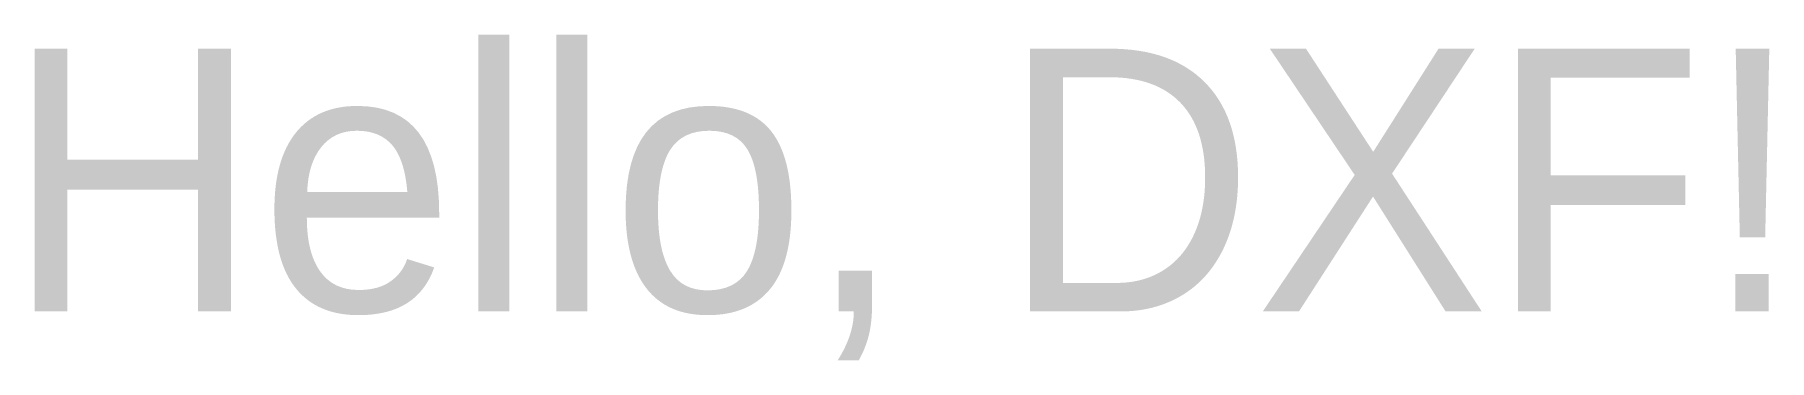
# Model space of a CAD drawing. Header units: metres. Extents: x 0.5 to 33.6, y -0.9 to 5.3.
import ezdxf

# ---------------------------------------------------------------- set-up
doc = ezdxf.new("R2010")
doc.units = ezdxf.units.M
doc.styles.add('my_style', font='Century Gothic')

msp = doc.modelspace()

# ---------------------------------------------------------------- texts
at = {"style": 'my_style'}
msp.add_text('Hello, DXF!', height=5, dxfattribs=at).set_placement((0, 0))

doc.saveas('drawing.dxf')
